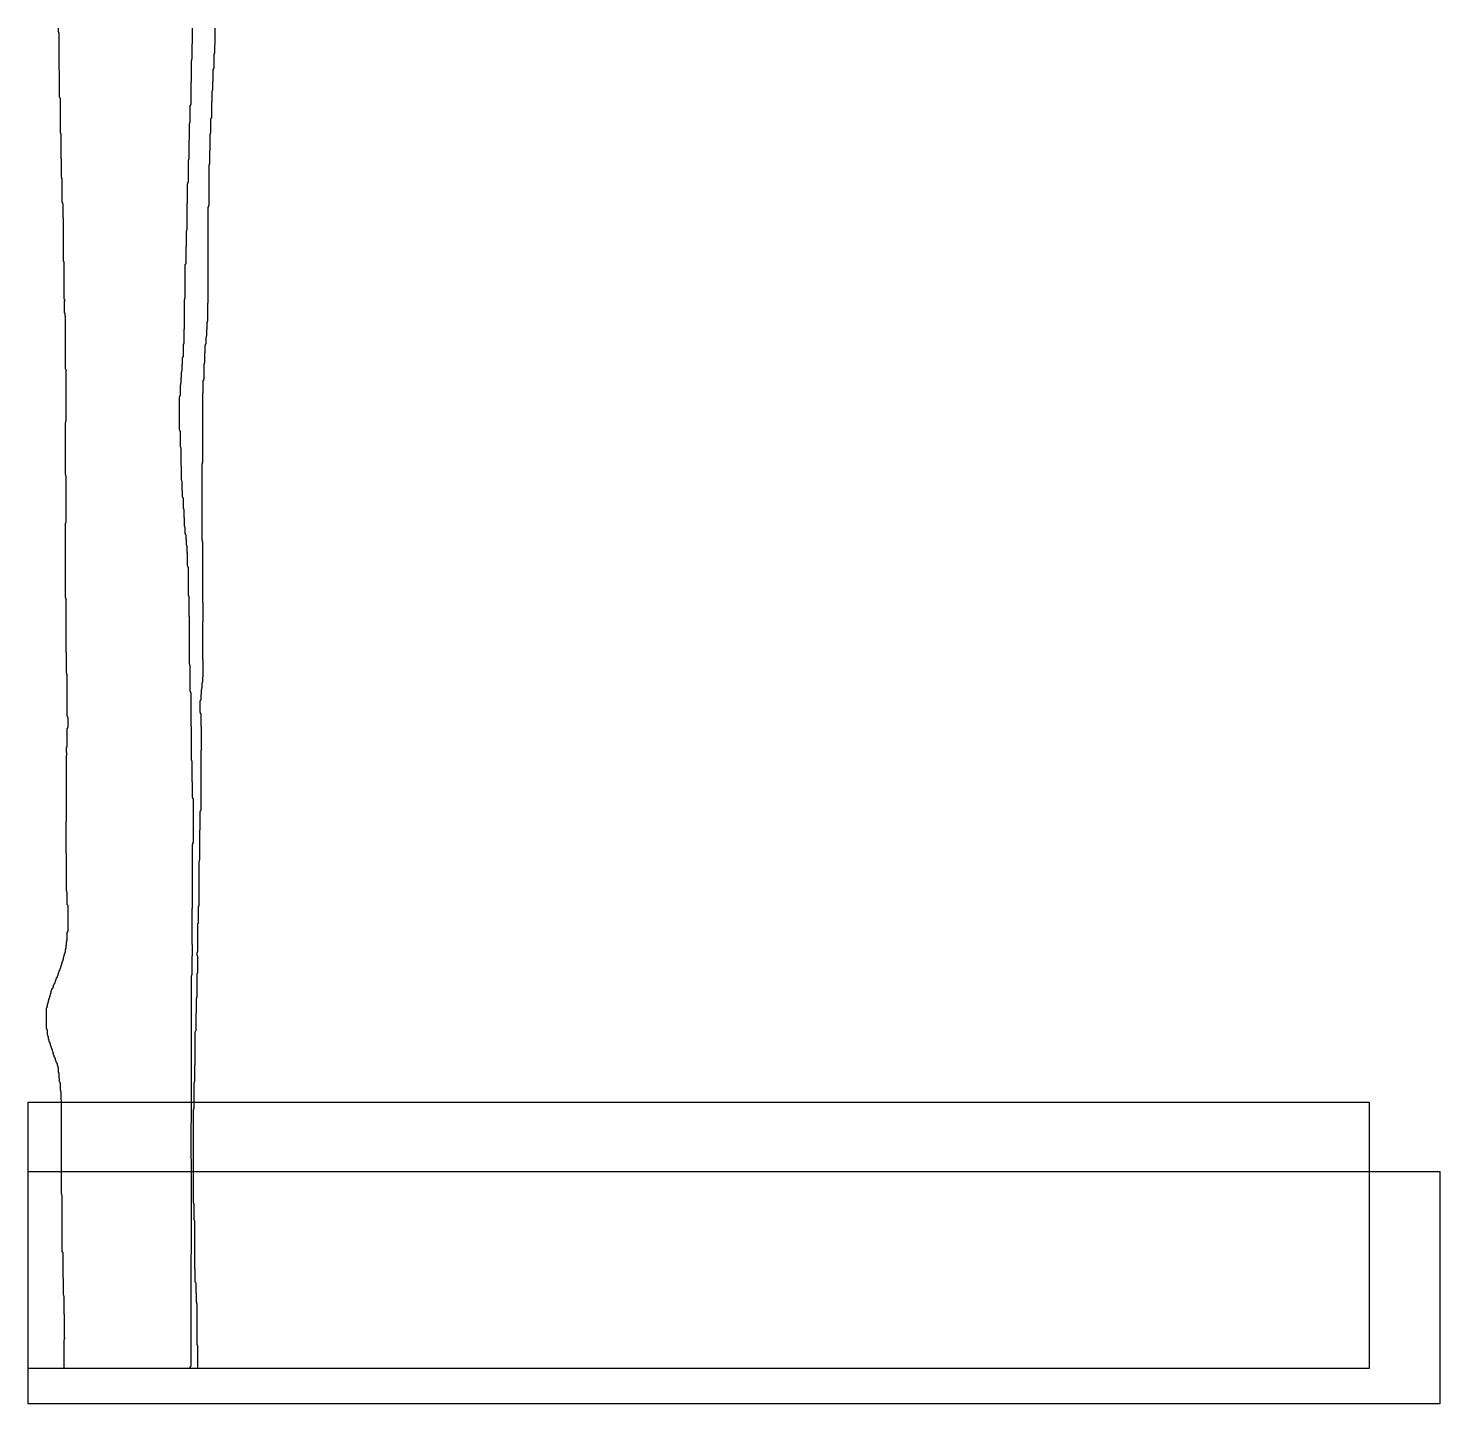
# Model space of a CAD drawing. Header units: metres. Extents: x -303 to 3381, y -92 to 3499.
import ezdxf

# ---------------------------------------------------------------- set-up
doc = ezdxf.new("R2010")
doc.units = ezdxf.units.M
for name, color, linetype in [('Curve_Exist', 63, 'Continuous'), ('CuttingCurve_A', 10, 'Continuous'), ('CuttingCurve_B', 30, 'Continuous'), ('Image', 191, 'Continuous'), ('Solution', 191, 'Continuous')]:
    doc.layers.add(name, color=color, linetype=linetype)
picture_1 = doc.add_image_def('image1.jpg', size_in_pixel=(3684.210526, 606))
picture_2 = doc.add_image_def('image2.png', size_in_pixel=(3500, 695))

msp = doc.modelspace()

# ---------------------------------------------------------------- linework, layer by layer
at = {"layer": 'Curve_Exist'}
for points in [[(-209, 0), (-209, 75), (-208, 76), (-208, 78), (-207, 79), (-208, 80), (-208, 141), (-209, 142), (-209, 188), (-210, 189), (-210, 191), (-211, 192), (-211, 235), (-212, 236), (-212, 302), (-213, 303), (-213, 304), (-214, 305), (-214, 452), (-215, 453), (-215, 455), (-216, 456), (-216, 700), (-217, 701), (-217, 722), (-218, 723), (-218, 725), (-219, 726), (-219, 744), (-220, 745), (-220, 747), (-221, 748), (-221, 758), (-222, 759), (-222, 771), (-224, 773), (-224, 785), (-225, 786), (-225, 788), (-226, 789), (-226, 790), (-227, 791), (-227, 796), (-228, 797), (-228, 798), (-230, 800), (-230, 802), (-231, 803), (-231, 804), (-232, 805), (-232, 808), (-233, 809), (-233, 811), (-234, 812), (-234, 813), (-235, 814), (-235, 817), (-237, 819), (-237, 822), (-238, 823), (-238, 825), (-239, 826), (-239, 828), (-240, 829), (-240, 833), (-241, 834), (-241, 835), (-242, 836), (-242, 838), (-243, 839), (-243, 841), (-244, 842), (-244, 843), (-245, 844), (-245, 847), (-246, 848), (-246, 850), (-247, 851), (-247, 852), (-248, 853), (-248, 858), (-250, 860), (-250, 865), (-251, 866), (-251, 868), (-252, 869), (-252, 870), (-253, 871), (-253, 883), (-254, 884), (-254, 886), (-255, 887), (-255, 942), (-254, 943), (-254, 945), (-253, 946), (-253, 951), (-252, 952), (-252, 953), (-251, 954), (-251, 956), (-250, 957), (-250, 961), (-249, 962), (-249, 964), (-248, 965), (-248, 967), (-247, 968), (-247, 972), (-246, 973), (-246, 975), (-245, 976), (-245, 978), (-244, 979), (-244, 980), (-243, 981), (-243, 986), (-242, 987), (-242, 988), (-241, 989), (-241, 991), (-239, 993), (-239, 994), (-238, 995), (-238, 997), (-237, 998), (-237, 1000), (-236, 1001), (-236, 1002), (-235, 1003), (-235, 1004), (-234, 1005), (-234, 1006), (-233, 1007), (-233, 1009), (-232, 1010), (-232, 1013), (-230, 1015), (-230, 1018), (-228, 1020), (-228, 1021), (-227, 1022), (-227, 1024), (-226, 1025), (-226, 1026), (-225, 1027), (-225, 1030), (-224, 1031), (-224, 1032), (-223, 1033), (-223, 1035), (-222, 1036), (-222, 1038), (-221, 1039), (-221, 1040), (-220, 1041), (-220, 1044), (-219, 1045), (-219, 1046), (-218, 1047), (-218, 1049), (-217, 1050), (-217, 1052), (-216, 1053), (-216, 1055), (-215, 1056), (-215, 1057), (-214, 1058), (-214, 1062), (-213, 1063), (-213, 1065), (-212, 1066), (-212, 1068), (-211, 1069), (-211, 1073), (-210, 1074), (-210, 1076), (-209, 1077), (-209, 1079), (-208, 1080), (-208, 1083), (-207, 1084), (-207, 1087), (-206, 1088), (-206, 1094), (-205, 1095), (-205, 1097), (-204, 1098), (-204, 1105), (-203, 1106), (-203, 1114), (-202, 1115), (-202, 1117), (-201, 1118), (-201, 1139), (-200, 1140), (-200, 1141), (-199, 1142), (-199, 1208), (-200, 1209), (-200, 1210), (-201, 1211), (-201, 1243), (-202, 1244), (-202, 1246), (-203, 1247), (-203, 1345), (-204, 1346), (-204, 1428), (-203, 1429), (-203, 1600), (-202, 1601), (-202, 1607), (-203, 1608), (-203, 1621), (-202, 1622), (-202, 1624), (-201, 1625), (-201, 1671), (-200, 1672), (-200, 1673), (-199, 1674), (-199, 1699), (-200, 1700), (-200, 1702), (-201, 1703), (-201, 1812), (-202, 1813), (-202, 1815), (-203, 1816), (-203, 1868), (-204, 1869), (-204, 2009), (-205, 2010), (-205, 2012), (-206, 2013), (-206, 2207), (-205, 2208), (-205, 2209), (-204, 2210), (-204, 2330), (-205, 2331), (-205, 2333), (-206, 2334), (-206, 2470), (-205, 2471), (-205, 2473), (-204, 2474), (-204, 2608), (-206, 2610), (-206, 2746), (-207, 2747), (-207, 2755), (-208, 2756), (-208, 2787), (-207, 2788), (-207, 2789), (-208, 2790), (-208, 2792), (-209, 2793), (-209, 2888), (-210, 2889), (-210, 2890), (-211, 2891), (-211, 3003), (-212, 3004), (-212, 3040), (-213, 3041), (-213, 3043), (-214, 3044), (-214, 3106), (-215, 3107), (-215, 3109), (-216, 3110), (-216, 3157), (-217, 3158), (-217, 3222), (-218, 3223), (-218, 3225), (-219, 3226), (-219, 3315), (-220, 3316), (-220, 3318), (-221, 3319), (-221, 3389), (-222, 3390), (-222, 3486), (-223, 3487), (-223, 3489), (-224, 3490), (-224, 3499)], [(140, 0), (140, 59), (139, 60), (139, 61), (138, 62), (138, 168), (137, 169), (137, 172), (136, 173), (136, 196), (135, 197), (135, 223), (133, 225), (133, 260), (132, 261), (132, 385), (131, 386), (131, 387), (130, 388), (130, 429), (129, 430), (129, 432), (128, 433), (128, 676), (129, 677), (129, 679), (130, 680), (130, 747), (131, 748), (131, 749), (132, 750), (132, 791), (133, 792), (133, 878), (134, 879), (134, 881), (135, 882), (135, 928), (136, 929), (136, 966), (137, 967), (137, 970), (138, 971), (138, 1031), (139, 1032), (139, 1033), (140, 1034), (140, 1076), (139, 1077), (139, 1078), (138, 1079), (138, 1086), (139, 1087), (139, 1088), (140, 1089), (140, 1162), (141, 1163), (141, 1206), (142, 1207), (142, 1208), (143, 1209), (143, 1324), (144, 1325), (144, 1327), (145, 1328), (145, 1405), (146, 1406), (146, 1454), (147, 1455), (147, 1456), (148, 1457), (148, 1614), (149, 1615), (149, 1617), (150, 1618), (149, 1619), (149, 1676), (148, 1677), (148, 1709), (147, 1710), (147, 1712), (146, 1713), (146, 1743), (147, 1744), (147, 1745), (148, 1746), (148, 1760), (149, 1761), (149, 1772), (150, 1773), (150, 1777), (151, 1778), (151, 1790), (152, 1791), (152, 1792), (153, 1793), (153, 1806), (154, 1807), (154, 1850), (153, 1851), (153, 1949), (154, 1950), (154, 1999), (153, 2000), (153, 2158), (152, 2159), (152, 2161), (151, 2162), (151, 2362), (152, 2363), (152, 2365), (153, 2366), (153, 2545), (154, 2546), (154, 2579), (155, 2580), (155, 2582), (156, 2583), (156, 2623), (157, 2624), (157, 2625), (158, 2626), (158, 2651), (159, 2652), (159, 2671), (160, 2672), (160, 2674), (161, 2675), (161, 2692), (162, 2693), (162, 2695), (163, 2696), (163, 2713), (164, 2714), (164, 2731), (165, 2732), (165, 2734), (166, 2735), (166, 2781), (167, 2782), (167, 3033), (168, 3034), (168, 3036), (169, 3037), (169, 3142), (170, 3143), (170, 3145), (171, 3146), (171, 3180), (172, 3181), (172, 3222), (173, 3223), (173, 3225), (174, 3226), (174, 3263), (175, 3264), (175, 3265), (176, 3266), (176, 3307), (177, 3308), (177, 3335), (178, 3336), (178, 3337), (179, 3338), (179, 3361), (180, 3362), (180, 3391), (181, 3392), (181, 3394), (182, 3395), (182, 3431), (183, 3432), (183, 3434), (184, 3435), (184, 3456), (185, 3457), (185, 3499)]]:
    msp.add_lwpolyline(points, dxfattribs=at)
at = {"layer": 'CuttingCurve_A'}
msp.add_lwpolyline([(-209, 0), (-209, 75), (-208, 76), (-208, 78), (-207, 79), (-208, 80), (-208, 141), (-209, 142), (-209, 188), (-210, 189), (-210, 191), (-211, 192), (-211, 235), (-212, 236), (-212, 302), (-213, 303), (-213, 304), (-214, 305), (-214, 452), (-215, 453), (-215, 455), (-216, 456), (-216, 700), (-217, 701), (-217, 722), (-218, 723), (-218, 725), (-219, 726), (-219, 744), (-220, 745), (-220, 747), (-221, 748), (-221, 758), (-222, 759), (-222, 771), (-224, 773), (-224, 785), (-225, 786), (-225, 788), (-226, 789), (-226, 790), (-227, 791), (-227, 796), (-228, 797), (-228, 798), (-230, 800), (-230, 802), (-231, 803), (-231, 804), (-232, 805), (-232, 808), (-233, 809), (-233, 811), (-234, 812), (-234, 813), (-235, 814), (-235, 817), (-237, 819), (-237, 822), (-238, 823), (-238, 825), (-239, 826), (-239, 828), (-240, 829), (-240, 833), (-241, 834), (-241, 835), (-242, 836), (-242, 838), (-243, 839), (-243, 841), (-244, 842), (-244, 843), (-245, 844), (-245, 847), (-246, 848), (-246, 850), (-247, 851), (-247, 852), (-248, 853), (-248, 858), (-250, 860), (-250, 865), (-251, 866), (-251, 868), (-252, 869), (-252, 870), (-253, 871), (-253, 883), (-254, 884), (-254, 886), (-255, 887), (-255, 942), (-254, 943), (-254, 945), (-253, 946), (-253, 951), (-252, 952), (-252, 953), (-251, 954), (-251, 956), (-250, 957), (-250, 961), (-249, 962), (-249, 964), (-248, 965), (-248, 967), (-247, 968), (-247, 972), (-246, 973), (-246, 975), (-245, 976), (-245, 978), (-244, 979), (-244, 980), (-243, 981), (-243, 986), (-242, 987), (-242, 988), (-241, 989), (-241, 991), (-239, 993), (-239, 994), (-238, 995), (-238, 997), (-237, 998), (-237, 1000), (-236, 1001), (-236, 1002), (-235, 1003), (-235, 1004), (-234, 1005), (-234, 1006), (-233, 1007), (-233, 1009), (-232, 1010), (-232, 1013), (-230, 1015), (-230, 1018), (-228, 1020), (-228, 1021), (-227, 1022), (-227, 1024), (-226, 1025), (-226, 1026), (-225, 1027), (-225, 1030), (-224, 1031), (-224, 1032), (-223, 1033), (-223, 1035), (-222, 1036), (-222, 1038), (-221, 1039), (-221, 1040), (-220, 1041), (-220, 1044), (-219, 1045), (-219, 1046), (-218, 1047), (-218, 1049), (-217, 1050), (-217, 1052), (-216, 1053), (-216, 1055), (-215, 1056), (-215, 1057), (-214, 1058), (-214, 1062), (-213, 1063), (-213, 1065), (-212, 1066), (-212, 1068), (-211, 1069), (-211, 1073), (-210, 1074), (-210, 1076), (-209, 1077), (-209, 1079), (-208, 1080), (-208, 1083), (-207, 1084), (-207, 1087), (-206, 1088), (-206, 1094), (-205, 1095), (-205, 1097), (-204, 1098), (-204, 1105), (-203, 1106), (-203, 1114), (-202, 1115), (-202, 1117), (-201, 1118), (-201, 1139), (-200, 1140), (-200, 1141), (-199, 1142), (-199, 1208), (-200, 1209), (-200, 1210), (-201, 1211), (-201, 1243), (-202, 1244), (-202, 1246), (-203, 1247), (-203, 1345), (-204, 1346), (-204, 1428), (-203, 1429), (-203, 1600), (-202, 1601), (-202, 1607), (-203, 1608), (-203, 1621), (-202, 1622), (-202, 1624), (-201, 1625), (-201, 1671), (-200, 1672), (-200, 1673), (-199, 1674), (-199, 1699), (-200, 1700), (-200, 1702), (-201, 1703), (-201, 1812), (-202, 1813), (-202, 1815), (-203, 1816), (-203, 1868), (-204, 1869), (-204, 2009), (-205, 2010), (-205, 2012), (-206, 2013), (-206, 2207), (-205, 2208), (-205, 2209), (-204, 2210), (-204, 2330), (-205, 2331), (-205, 2333), (-206, 2334), (-206, 2470), (-205, 2471), (-205, 2473), (-204, 2474), (-204, 2608), (-206, 2610), (-206, 2746), (-207, 2747), (-207, 2755), (-208, 2756), (-208, 2787), (-207, 2788), (-207, 2789), (-208, 2790), (-208, 2792), (-209, 2793), (-209, 2888), (-210, 2889), (-210, 2890), (-211, 2891), (-211, 3003), (-212, 3004), (-212, 3040), (-213, 3041), (-213, 3043), (-214, 3044), (-214, 3106), (-215, 3107), (-215, 3109), (-216, 3110), (-216, 3157), (-217, 3158), (-217, 3222), (-218, 3223), (-218, 3225), (-219, 3226), (-219, 3315), (-220, 3316), (-220, 3318), (-221, 3319), (-221, 3389), (-222, 3390), (-222, 3486), (-223, 3487), (-223, 3489), (-224, 3490), (-224, 3499)], dxfattribs=at)
at = {"layer": 'CuttingCurve_B'}
msp.add_lwpolyline([(120, 0), (120, 4), (121, 5), (121, 6), (122, 7), (122, 298), (123, 299), (123, 546), (122, 547), (122, 640), (123, 641), (123, 1025), (124, 1026), (124, 1028), (125, 1029), (125, 1077), (126, 1078), (126, 1106), (125, 1107), (125, 1201), (126, 1202), (126, 1368), (127, 1369), (127, 1372), (128, 1373), (128, 1487), (127, 1488), (127, 1490), (126, 1491), (126, 1531), (125, 1532), (125, 1585), (124, 1586), (124, 1587), (123, 1588), (123, 1675), (122, 1676), (122, 1763), (121, 1764), (121, 1766), (120, 1767), (120, 1835), (119, 1836), (119, 1838), (118, 1839), (118, 1962), (117, 1963), (117, 2015), (116, 2016), (116, 2017), (115, 2018), (115, 2092), (114, 2093), (114, 2095), (113, 2096), (113, 2129), (112, 2130), (112, 2147), (111, 2148), (111, 2149), (110, 2150), (110, 2163), (109, 2164), (109, 2175), (108, 2176), (108, 2178), (107, 2179), (107, 2195), (106, 2196), (106, 2198), (105, 2199), (105, 2221), (104, 2222), (104, 2242), (103, 2243), (103, 2244), (102, 2245), (102, 2271), (101, 2272), (101, 2274), (100, 2275), (100, 2290), (99, 2291), (99, 2316), (98, 2317), (98, 2319), (97, 2320), (97, 2356), (96, 2357), (96, 2402), (95, 2403), (95, 2405), (94, 2406), (94, 2447), (93, 2448), (93, 2450), (92, 2451), (92, 2537), (93, 2538), (93, 2539), (94, 2540), (94, 2568), (95, 2569), (95, 2572), (96, 2573), (96, 2587), (97, 2588), (97, 2601), (98, 2602), (98, 2604), (99, 2605), (99, 2621), (100, 2622), (100, 2639), (101, 2640), (101, 2642), (102, 2643), (102, 2673), (103, 2674), (103, 2676), (104, 2677), (104, 2713), (105, 2714), (105, 2791), (106, 2792), (106, 2794), (107, 2795), (107, 2882), (108, 2883), (108, 2885), (109, 2886), (109, 2929), (110, 2930), (110, 2970), (111, 2971), (111, 2973), (112, 2974), (112, 3041), (113, 3042), (113, 3093), (114, 3094), (114, 3096), (115, 3097), (115, 3154), (116, 3155), (116, 3157), (117, 3158), (117, 3208), (118, 3209), (118, 3250), (119, 3251), (119, 3253), (120, 3254), (120, 3297), (121, 3298), (121, 3300), (122, 3301), (122, 3358), (123, 3359), (123, 3415), (124, 3416), (124, 3418), (125, 3419), (125, 3458), (126, 3459), (126, 3499)], dxfattribs=at)

# ---------------------------------------------------------------- pictures from other files: only their frames are drawn
at = {"layer": 'Image'}
image = msp.add_image(picture_1, insert=(-303, -92.1), size_in_units=(3684.2, 606), dxfattribs=at)
at = {"layer": 'Solution'}
image = msp.add_image(picture_2, insert=(-303, 0), size_in_units=(3500, 695), dxfattribs=at)

doc.saveas('drawing.dxf')
